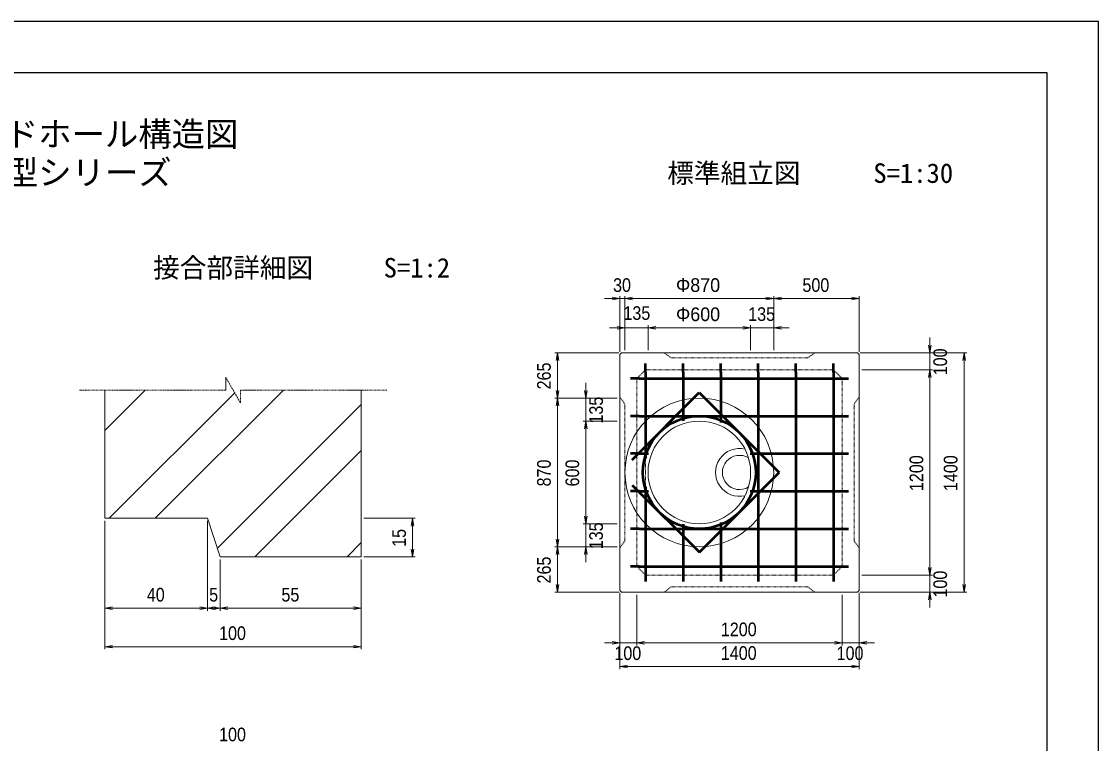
# Model space of a CAD drawing. Units: millimetres, scale not verified. Extents: x -210 to 210, y -148 to 148.
# Drawn here: x 0 to 210, y 7.8 to 148.5 of the extents above; entities that cross this region are included whole.
import ezdxf
from ezdxf.enums import TextEntityAlignment as Align

# ---------------------------------------------------------------- set-up
doc = ezdxf.new("R2010")
doc.units = ezdxf.units.MM
doc.linetypes.add('USER1', pattern=[12.95, 6.35, -3.175, 0.25, -3.175])
doc.linetypes.add('USER2', pattern=[4.7625, 3.175, -1.5875])
doc.layers.add('0-0', color=7, linetype='Continuous')
for name, color, linetype, lineweight in [('0-1_0', 5, 'Continuous', 25), ('0-2_dims', 2, 'Continuous', 13), ('0-3_pen1実線', 4, 'Continuous', 13), ('0-5_pen3実線', 7, 'Continuous', 18), ('0-6_pen4実線', 6, 'Continuous', 25), ('0-7_pen1一点', 4, 'USER1', 13), ('0-8_pen2破線', 3, 'USER2', 13), ('0-9_鉄筋１', 7, 'Continuous', 50), ('0-A_鉄筋２', 7, 'Continuous', 50)]:
    doc.layers.add(name, color=color, linetype=linetype, lineweight=lineweight)
doc.styles.add('ＭＳ ゴシック', font='')
doc.styles.add('ＭＳ Ｐゴシック', font='')
doc.styles.get('ＭＳ ゴシック').set_extended_font_data('MS Gothic')
doc.styles.get('ＭＳ Ｐゴシック').set_extended_font_data('MS PGothic')

# ---------------------------------------------------------------- blocks, each defined once
blk = doc.blocks.new('部分図 1')
at = {"layer": '0-1_0'}
blk.add_lwpolyline([(0, 0), (12600, 0), (12600, 8910), (0, 8910)], close=True, dxfattribs=at)
at = {"layer": '0-2_dims'}
for p, q in [((9800, 7289.66), (9710, 7289.66)), ((9800, 6978), (9800, 7304.66)), ((9830, 7289.66), (9800, 7289.66)), ((9830, 6988), (9830, 7304.66)), ((9830, 6988), (9830, 7304.66)), ((10700, 7289.66), (9830, 7289.66)), ((9830, 7289.66), (9920, 7289.66)), ((10700, 6988), (10700, 7304.66)), ((10700, 6988), (10700, 7304.66)), ((10700, 7289.66), (11200, 7289.66)), ((11200, 6978), (11200, 7304.66)), ((9830, 7119.04), (9740, 7119.04)), ((9830, 6988), (9830, 7134.04)), ((9965, 7119.04), (9830, 7119.04)), ((9965, 6988), (9965, 7134.04)), ((9965, 6988), (9965, 7134.04)), ((9965, 7119.04), (10565, 7119.04)), ((9965, 7119.04), (10055, 7119.04)), ((10565, 7119.04), (10475, 7119.04)), ((10565, 6988), (10565, 7134.04)), ((10565, 6988), (10565, 7134.04)), ((10565, 7119.04), (10700, 7119.04)), ((10700, 6988), (10700, 7134.04)), ((10700, 7119.04), (10790, 7119.04)), ((11614, 6973), (11614, 7063)), ((9795, 6973), (9420, 6973)), ((9435, 6708), (9435, 6973)), ((11205, 6973), (11629, 6973)), ((11205, 6973), (11829, 6973)), ((11614, 6873), (11614, 6973)), ((11814, 5573), (11814, 6973)), ((11215, 6873), (11629, 6873)), ((11215, 6873), (11629, 6873)), ((11614, 6873), (11614, 6783)), ((11614, 6873), (11614, 5673)), ((9601, 6708), (9601, 6798)), ((9785, 6708), (9420, 6708)), ((9785, 6708), (9420, 6708)), ((9435, 5838), (9435, 6708)), ((9785, 6708), (9586, 6708)), ((9601, 6573), (9601, 6708)), ((9785, 6573), (9586, 6573)), ((9785, 6573), (9586, 6573)), ((9601, 6573), (9601, 6483)), ((9601, 6573), (9601, 5973)), ((9601, 5973), (9601, 6063)), ((6787.5, 5989.69), (6787.5, 5464.03)), ((6787.5, 5989.69), (6787.5, 5239.03)), ((7387.5, 5989.69), (7387.5, 5464.03)), ((7387.5, 5989.69), (7387.5, 5464.03)), ((8302.5, 6004.69), (8602.59, 6004.69)), ((8587.59, 6004.69), (8587.59, 5779.69)), ((9785, 5973), (9586, 5973)), ((9785, 5973), (9586, 5973)), ((9601, 5973), (9601, 5838)), ((9785, 5838), (9420, 5838)), ((9785, 5838), (9420, 5838)), ((9435, 5838), (9435, 5573)), ((9785, 5838), (9586, 5838)), ((9601, 5838), (9601, 5748)), ((7462.5, 5764.69), (7462.5, 5464.03)), ((7462.5, 5764.69), (7462.5, 5464.03)), ((8287.5, 5764.69), (8287.5, 5464.03)), ((8287.5, 5764.69), (8287.5, 5239.03)), ((8302.5, 5779.69), (8602.59, 5779.69)), ((11614, 5673), (11614, 5763)), ((11215, 5673), (11629, 5673)), ((11215, 5673), (11629, 5673)), ((11614, 5673), (11614, 5573)), ((9795, 5573), (9420, 5573)), ((9800, 5568), (9800, 5261)), ((9800, 5568), (9800, 5123)), ((9900, 5558), (9900, 5261)), ((9900, 5558), (9900, 5261)), ((11100, 5558), (11100, 5261)), ((11100, 5558), (11100, 5261)), ((11200, 5568), (11200, 5261)), ((11200, 5568), (11200, 5123)), ((11205, 5573), (11629, 5573)), ((11205, 5573), (11829, 5573)), ((11614, 5573), (11614, 5483)), ((7387.5, 5479.03), (6787.5, 5479.03)), ((7462.5, 5479.03), (7387.5, 5479.03)), ((7462.5, 5479.03), (8287.5, 5479.03)), ((8287.5, 5254.03), (6787.5, 5254.03)), ((9800, 5276), (9710, 5276)), ((9900, 5276), (9800, 5276)), ((9900, 5276), (9990, 5276)), ((9900, 5276), (11100, 5276)), ((11100, 5276), (11010, 5276)), ((11100, 5276), (11200, 5276)), ((11200, 5276), (11290, 5276)), ((9800, 5138), (11200, 5138))]:
    blk.add_line(p, q, dxfattribs=at)
for points in [[(9755, 7282.16), (9800, 7289.66), (9755, 7297.16)], [(9875, 7297.16), (9830, 7289.66), (9875, 7282.16)], [(9875, 7297.16), (9830, 7289.66), (9875, 7282.16)], [(10655, 7282.16), (10700, 7289.66), (10655, 7297.16)], [(10745, 7297.16), (10700, 7289.66), (10745, 7282.16)], [(11155, 7282.16), (11200, 7289.66), (11155, 7297.16)], [(9785, 7111.54), (9830, 7119.04), (9785, 7126.54)], [(10010, 7126.54), (9965, 7119.04), (10010, 7111.54)], [(10010, 7126.54), (9965, 7119.04), (10010, 7111.54)], [(10520, 7111.54), (10565, 7119.04), (10520, 7126.54)], [(10520, 7111.54), (10565, 7119.04), (10520, 7126.54)], [(10745, 7126.54), (10700, 7119.04), (10745, 7111.54)], [(11606.5, 7018), (11614, 6973), (11621.5, 7018)], [(9442.5, 6928), (9435, 6973), (9427.5, 6928)], [(11821.5, 6928), (11814, 6973), (11806.5, 6928)], [(11621.5, 6828), (11614, 6873), (11606.5, 6828)], [(11621.5, 6828), (11614, 6873), (11606.5, 6828)], [(9427.5, 6753), (9435, 6708), (9442.5, 6753)], [(9593.5, 6753), (9601, 6708), (9608.5, 6753)], [(9442.5, 6663), (9435, 6708), (9427.5, 6663)], [(9608.5, 6528), (9601, 6573), (9593.5, 6528)], [(9608.5, 6528), (9601, 6573), (9593.5, 6528)], [(8595.09, 5959.69), (8587.59, 6004.69), (8580.09, 5959.69)], [(9593.5, 6018), (9601, 5973), (9608.5, 6018)], [(9593.5, 6018), (9601, 5973), (9608.5, 6018)], [(9427.5, 5883), (9435, 5838), (9442.5, 5883)], [(8580.09, 5824.69), (8587.59, 5779.69), (8595.09, 5824.69)], [(9442.5, 5793), (9435, 5838), (9427.5, 5793)], [(9608.5, 5793), (9601, 5838), (9593.5, 5793)], [(11606.5, 5718), (11614, 5673), (11621.5, 5718)], [(11606.5, 5718), (11614, 5673), (11621.5, 5718)], [(9427.5, 5618), (9435, 5573), (9442.5, 5618)], [(11806.5, 5618), (11814, 5573), (11821.5, 5618)], [(11621.5, 5528), (11614, 5573), (11606.5, 5528)], [(6832.5, 5486.53), (6787.5, 5479.03), (6832.5, 5471.53)], [(7342.5, 5471.53), (7387.5, 5479.03), (7342.5, 5486.53)], [(7432.5, 5486.53), (7387.5, 5479.03), (7432.5, 5471.53)], [(7417.5, 5471.53), (7462.5, 5479.03), (7417.5, 5486.53)], [(7507.5, 5486.53), (7462.5, 5479.03), (7507.5, 5471.53)], [(8242.5, 5471.53), (8287.5, 5479.03), (8242.5, 5486.53)], [(6832.5, 5261.53), (6787.5, 5254.03), (6832.5, 5246.53)], [(8242.5, 5246.53), (8287.5, 5254.03), (8242.5, 5261.53)], [(9755, 5268.5), (9800, 5276), (9755, 5283.5)], [(9945, 5283.5), (9900, 5276), (9945, 5268.5)], [(9945, 5283.5), (9900, 5276), (9945, 5268.5)], [(11055, 5268.5), (11100, 5276), (11055, 5283.5)], [(11055, 5268.5), (11100, 5276), (11055, 5283.5)], [(11245, 5283.5), (11200, 5276), (11245, 5268.5)], [(9845, 5145.5), (9800, 5138), (9845, 5130.5)], [(11155, 5130.5), (11200, 5138), (11155, 5145.5)]]:
    blk.add_lwpolyline(points, dxfattribs=at)
at = {"layer": '0-3_pen1実線'}
for p, q in [((6787.5, 6518.09), (7024.1, 6754.69)), ((7082.33, 6004.69), (7832.33, 6754.69)), ((6812.92, 6004.69), (7546.8, 6738.58)), ((7445.91, 5829.46), (8287.5, 6671.05)), ((7665.55, 5779.69), (8287.5, 6401.65)), ((8204.36, 5779.69), (8287.5, 5862.83))]:
    blk.add_line(p, q, dxfattribs=at)
at = {"layer": '0-5_pen3実線'}
for p, q in [((9810, 6973), (9800, 6963)), ((9800, 6963), (9800, 5583)), ((11190, 6973), (9810, 6973)), ((11190, 6973), (11200, 6963)), ((11200, 5583), (11200, 6963)), ((6787.5, 6754.69), (6787.5, 6004.69)), ((8287.5, 6754.69), (8287.5, 5779.69)), ((7387.5, 6004.69), (6787.5, 6004.69)), ((7462.5, 5779.69), (7387.5, 6004.69)), ((7462.5, 5779.69), (8287.5, 5779.69)), ((9800, 5583), (9810, 5573)), ((9810, 5573), (11190, 5573)), ((11200, 5583), (11190, 5573))]:
    blk.add_line(p, q, dxfattribs=at)
for radius in [435, 300]:
    blk.add_circle((10265, 6273), radius, dxfattribs=at)
for radius, start, end in [(140, 76.66624, 283.33376), (100, 58.18841, 301.81159)]:
    blk.add_arc((10500, 6273), radius, start, end, dxfattribs=at)
at = {"layer": '0-6_pen4実線'}
blk.add_lwpolyline([(300, 300), (12300, 300), (12300, 8610), (300, 8610)], close=True, dxfattribs=at)
at = {"layer": '0-7_pen1一点'}
for p, q in [((7494.2, 6754.69), (7494.2, 6829.69)), ((7580.8, 6679.69), (7494.2, 6829.69)), ((7494.2, 6754.69), (6637.5, 6754.69)), ((8437.5, 6754.69), (7580.8, 6754.69)), ((7580.8, 6754.69), (7580.8, 6679.69))]:
    blk.add_line(p, q, dxfattribs=at)
at = {"layer": '0-8_pen2破線'}
for p, q in [((10100, 6943), (10060, 6973)), ((10100, 6943), (10900, 6943)), ((10900, 6943), (10940, 6973)), ((9900, 6823), (9950, 6873)), ((11050, 6873), (9950, 6873)), ((9950, 6873), (9950, 5673)), ((11050, 6873), (11100, 6823)), ((11050, 6873), (11050, 5673)), ((9900, 6823), (9900, 5723)), ((9900, 6823), (11100, 6823)), ((11100, 5723), (11100, 6823)), ((11170, 6673), (11200, 6713)), ((11170, 5873), (11170, 6673)), ((9830, 5873), (9800, 5833)), ((11170, 5873), (11200, 5833)), ((9950, 5673), (9900, 5723)), ((9900, 5723), (11100, 5723)), ((9950, 5673), (11050, 5673)), ((11100, 5723), (11050, 5673)), ((10100, 5603), (10060, 5573)), ((10100, 5603), (10900, 5603)), ((10900, 5603), (10940, 5573))]:
    blk.add_line(p, q, dxfattribs=at)
blk.add_lwpolyline([(9830, 5873), (9830, 6673), (9800, 6713)], dxfattribs=at)
at = {"layer": '0-9_鉄筋１'}
for p, q in [((9913, 6823), (11087, 6823)), ((9950, 6860), (9950, 6355)), ((10170, 6860), (10170, 6575)), ((10390, 6860), (10390, 6565)), ((10610, 6860), (10610, 5686)), ((10830, 6860), (10830, 5686)), ((11050, 6860), (11050, 5686)), ((9873, 6347.67), (10265.04, 6739.71)), ((10265.04, 6739.71), (10731.71, 6273.04)), ((9913, 6603), (11087, 6603)), ((9913, 6383), (9968, 6383)), ((10562, 6383), (11087, 6383)), ((10265.21, 5806.54), (10731.71, 6273.04)), ((9873, 6198.75), (10265.21, 5806.54)), ((9950, 6191), (9950, 5686)), ((9913, 6163), (9968, 6163)), ((10562, 6163), (11087, 6163)), ((9913, 5943), (11087, 5943)), ((10170, 5971), (10170, 5686)), ((10390, 5981), (10390, 5686)), ((9913, 5723), (11087, 5723))]:
    blk.add_line(p, q, dxfattribs=at)
blk.add_circle((10265, 6273), 330, dxfattribs=at)
at = {"layer": '0-A_鉄筋２'}
for p, q in [((9950, 6860), (9950, 6910)), ((10170, 6860), (10170, 6910)), ((10390, 6860), (10390, 6910)), ((10610, 6860), (10610, 6910)), ((10830, 6860), (10830, 6910)), ((11050, 6860), (11050, 6910)), ((9913, 6823), (9863, 6823)), ((11087, 6823), (11137, 6823)), ((9913, 6603), (9863, 6603)), ((11087, 6603), (11137, 6603)), ((9913, 6383), (9863, 6383)), ((11087, 6383), (11137, 6383)), ((9913, 6163), (9863, 6163)), ((11087, 6163), (11137, 6163)), ((9913, 5943), (9863, 5943)), ((11087, 5943), (11137, 5943)), ((9913, 5723), (9863, 5723)), ((9950, 5686), (9950, 5636)), ((10170, 5686), (10170, 5636)), ((10390, 5686), (10390, 5636)), ((10610, 5686), (10610, 5636)), ((10830, 5686), (10830, 5636)), ((11050, 5686), (11050, 5636)), ((11087, 5723), (11137, 5723))]:
    blk.add_line(p, q, dxfattribs=at)
at = {"layer": '0-2_dims', "color": 7, "style": 'ＭＳ Ｐゴシック', "width": 0.9}
for s, p in [('30', (9760.45, 7304.66)), ('500', (10868.18, 7304.66)), ('135', (9820.95, 7141.11)), ('135', (10550.95, 7135.11)), ('40', (7032.95, 5494.03)), ('5', (7397.73, 5494.03)), ('55', (7820.45, 5494.03)), ('100', (7455.68, 5269.03)), ('1200', (10390.91, 5291)), ('100', (9768.18, 5151.91)), ('1400', (10390.91, 5153)), ('100', (11068.18, 5151.91)), ('100', (7455.68, 4676.54))]:
    blk.add_text(s, height=79.98, dxfattribs=at).set_placement(p, align=Align.BOTTOM_LEFT)
at = {"layer": '0-2_dims', "color": 7, "style": 'ＭＳ Ｐゴシック'}
for s, p in [('Φ870', (10128.64, 7304.66)), ('Φ600', (10128.64, 7134.04))]:
    blk.add_text(s, height=79.98, dxfattribs=at).set_placement(p, align=Align.BOTTOM_LEFT)
at = {"layer": '0-2_dims', "color": 7, "style": 'ＭＳ Ｐゴシック', "width": 0.9}
for s, p in [('100', (11738.09, 6841.18)), ('265', (9420, 6758.68)), ('135', (9725.09, 6558.68)), ('1200', (11599, 6163.91)), ('1400', (11799, 6163.91)), ('870', (9420, 6191.18)), ('600', (9586, 6191.18)), ('15', (8572.59, 5837.65)), ('135', (9725.09, 5823.68)), ('265', (9420, 5623.68)), ('100', (11738.09, 5541.18))]:
    blk.add_text(s, height=79.98, rotation=90, dxfattribs=at).set_placement(p, align=Align.BOTTOM_LEFT)
at = {"layer": '0-5_pen3実線', "style": 'ＭＳ ゴシック'}
for s, height, p in [('\u3000標準組立図\u3000', 114.3, (9921.35, 7932.02)), ('S=1:30', 114.4, (11283, 7932.01)), ('\u3000接合部詳細図\u3000', 114.4, (6913.57, 7378.74)), ('S=1:2', 114.3, (8418.31, 7378.76))]:
    blk.add_text(s, height=height, dxfattribs=at).set_placement(p, align=Align.BOTTOM_LEFT)
at = {"layer": '0-6_pen4実線', "style": 'ＭＳ ゴシック'}
for s, p in [('\u3000ＫＯＥＩハンドホール構造図\u3000', (4837.55, 8137.5)), ('１２００型シリーズ', (5422.51, 7912.5))]:
    blk.add_text(s, height=143, dxfattribs=at).set_placement(p, align=Align.BOTTOM_LEFT)

msp = doc.modelspace()

# ---------------------------------------------------------------- block references
at = {"layer": '0-0', "xscale": 0.03333333, "yscale": 0.03333333}
msp.add_blockref('部分図 1', (-210, -148.5), dxfattribs=at)

doc.saveas('drawing.dxf')
